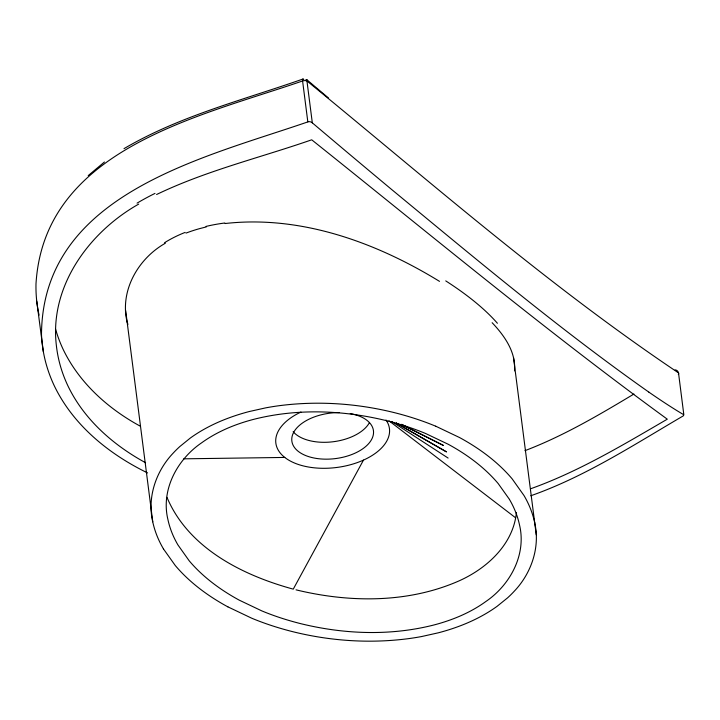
<?xml version="1.0" encoding="UTF-8"?>
<svg xmlns="http://www.w3.org/2000/svg" width="720" height="720" viewBox="0 0 720 720"><rect width="100%" height="100%" fill="white"/><g stroke="black" fill="none" stroke-linecap="round" stroke-linejoin="round"><path stroke-width="1.08" d="M514.503 370.881C516.159 352.17 504.387 335.628 492.138 322.713M516.411 512.64C513.126 544.986 486.099 569.178 457.731 581.463C407.025 603.351 348.975 602.703 296.028 589.842M363.474 460.107L293.265 589.14C242.703 575.352 188.352 548.244 166.968 497.34M88.218 175.599L104.436 162M165.366 243.225C138.087 258.561 119.385 291.006 127.224 322.47M138.717 204.093C89.154 231.993 49.257 286.398 56.367 345.492A398.43 220.833 -6.9 0 0 67.779 385.56C83.862 419.337 113.148 445.077 145.593 462.735M633.933 394.029C598.833 415.098 563.337 436.023 524.979 450.657M124.002 148.644C179.55 115.992 242.658 100.17 303.003 79.02M156.582 194.508C206.154 170.64 259.947 157.797 311.715 139.806C429.462 233.856 545.472 330.381 667.296 419.184C623.205 444.816 579.159 471.384 530.946 488.655M530.784 495.765C584.955 476.712 633.276 445.149 682.533 416.313A4.131 0.837 -23.3 0 0 683.676 415.494M206.343 226.899L199.314 228.708A126.468 75.105 4.2 0 0 186.003 233.1M225.108 223.524C300.681 214.992 375.894 242.307 439.515 281.367M183.753 458.829L284.778 457.434M435.744 426.204L459.531 437.535A314.802 175.122 -7.3 0 1 512.154 478.863L524.016 495.558A274.122 152.496 -7.3 0 1 534.672 522.558M147.582 472.923C108.711 453.996 72.981 425.034 54.081 385.362A419.643 233.451 -7.3 0 1 41.49 334.566C42.408 194.166 201.888 158.4 307.827 121.905L302.589 80.964A4.086 1.179 71 0 1 303.804 79.497M401.265 424.413L443.448 445.473L401.751 424.35M227.88 606.852L251.658 618.183A273.978 152.415 -7.3 0 0 292.455 631.611C330.426 641.088 370.188 643.743 409.014 638.577A144.486 80.379 -7.3 0 0 421.668 636.534L438.219 632.835A131.463 73.134 -7.3 0 0 463.626 624.51A125.739 69.948 -7.3 0 0 476.721 618.606A131.355 73.071 -7.3 0 0 497.079 606.33L507.564 597.861A144.693 80.496 -7.3 0 0 514.314 591.165C531.396 573.21 540.378 547.056 534.645 522.558M396.171 423.099L446.508 451.899L396.315 422.991M140.409 426.258C108.009 408.681 79.119 382.788 63.045 349.155A398.664 221.778 -7.3 0 1 55.584 329.103M391.734 421.497L448.11 458.064M648.846 392.112C559.746 329.364 476.163 259.245 392.166 189.936A827.82 40.842 41.2 0 1 312.309 122.85A4.131 3.474 9.7 0 0 307.809 121.842M388.971 420.795L515.664 517.842M306.927 79.794L328.419 97.938M509.463 499.392L498.186 483.561A299.556 166.644 -7.3 0 0 448.173 444.24L425.592 433.494A258.498 143.802 -7.3 0 0 387.072 420.813C343.584 410.094 297.297 408.276 253.683 419.346A115.992 64.53 -7.3 0 0 231.246 426.69A110.547 61.497 -7.3 0 0 219.699 431.901A115.956 64.503 -7.3 0 0 201.726 442.746C177.327 459.261 160.74 489.78 167.904 519.498A258.669 143.892 -7.3 0 0 177.966 544.986L189.216 560.826A299.628 166.68 -7.3 0 0 239.238 600.147L261.81 610.893A258.417 143.757 -7.3 0 0 300.339 623.565C343.827 634.293 390.105 636.111 433.719 625.032A116.082 64.575 -7.3 0 0 456.156 617.688A110.565 61.506 -7.3 0 0 467.712 612.486A115.938 64.494 -7.3 0 0 485.676 601.632C510.084 585.126 526.671 554.598 519.498 524.889A258.642 143.883 -7.3 0 0 509.436 499.392M163.386 548.829L175.266 565.515A314.829 175.14 -7.3 0 0 227.871 606.861M163.413 548.82A274.104 152.487 -7.3 0 1 152.739 521.829C147.06 497.322 155.997 471.177 173.097 453.213A144.684 80.487 -7.3 0 1 179.847 446.526L190.314 438.048A130.797 72.756 -7.3 0 1 210.681 425.772A125.775 69.966 -7.3 0 1 223.794 419.877A131.382 73.089 -7.3 0 1 249.192 411.552L265.734 407.853A144.603 80.442 -7.3 0 1 278.397 405.801C317.214 400.644 356.976 403.272 394.938 412.785A273.978 152.415 -7.3 0 1 435.726 426.213M36.738 301.167L43.371 351.765M513.495 357.471L536.238 534.717M312.318 122.868L306.945 80.946A4.086 1.278 -49.6 0 0 305.712 79.947M125.658 310.5L152.766 521.82M385.992 419.994A57.258 31.851 -7.3 0 1 356.634 462.825A57.258 31.851 -7.3 0 1 283.023 455.958A57.258 31.851 -7.3 0 1 300.969 412.056M369.351 422.775A41.121 22.878 -7.3 0 1 332.595 441.819A41.121 22.878 -7.3 0 1 293.148 431.694M350.253 413.568A41.121 22.878 -7.3 0 1 358.884 451.224A41.121 22.878 -7.3 0 1 293.211 445.437A41.121 22.878 -7.3 0 1 339.228 412.596M137.061 203.148A236.547 137.484 -3.5 0 1 155.007 193.401M648.891 392.148A825.579 40.734 41.2 0 0 683.838 414.765L678.51 372.888A4.086 3.951 -60.1 0 0 675.108 369.855M678.312 374.508A4.086 2.277 -7.3 0 0 678.51 372.888C547.587 285.066 428.814 180.603 306.945 80.946A4.086 2.277 -7.3 0 0 302.589 80.964C199.017 116.748 44.289 148.86 36 283.734A416.133 231.372 -7.2 0 0 39.078 315.117M164.511 242.748A131.562 77.148 3.7 0 1 185.157 232.398M127.908 324.477A273.951 149.994 -4.6 0 1 127.404 322.452M445.743 280.89A284.076 94.896 15.7 0 1 497.412 323.271M205.992 226.422A134.046 82.197 5.1 0 1 224.856 222.993"/></g></svg>
